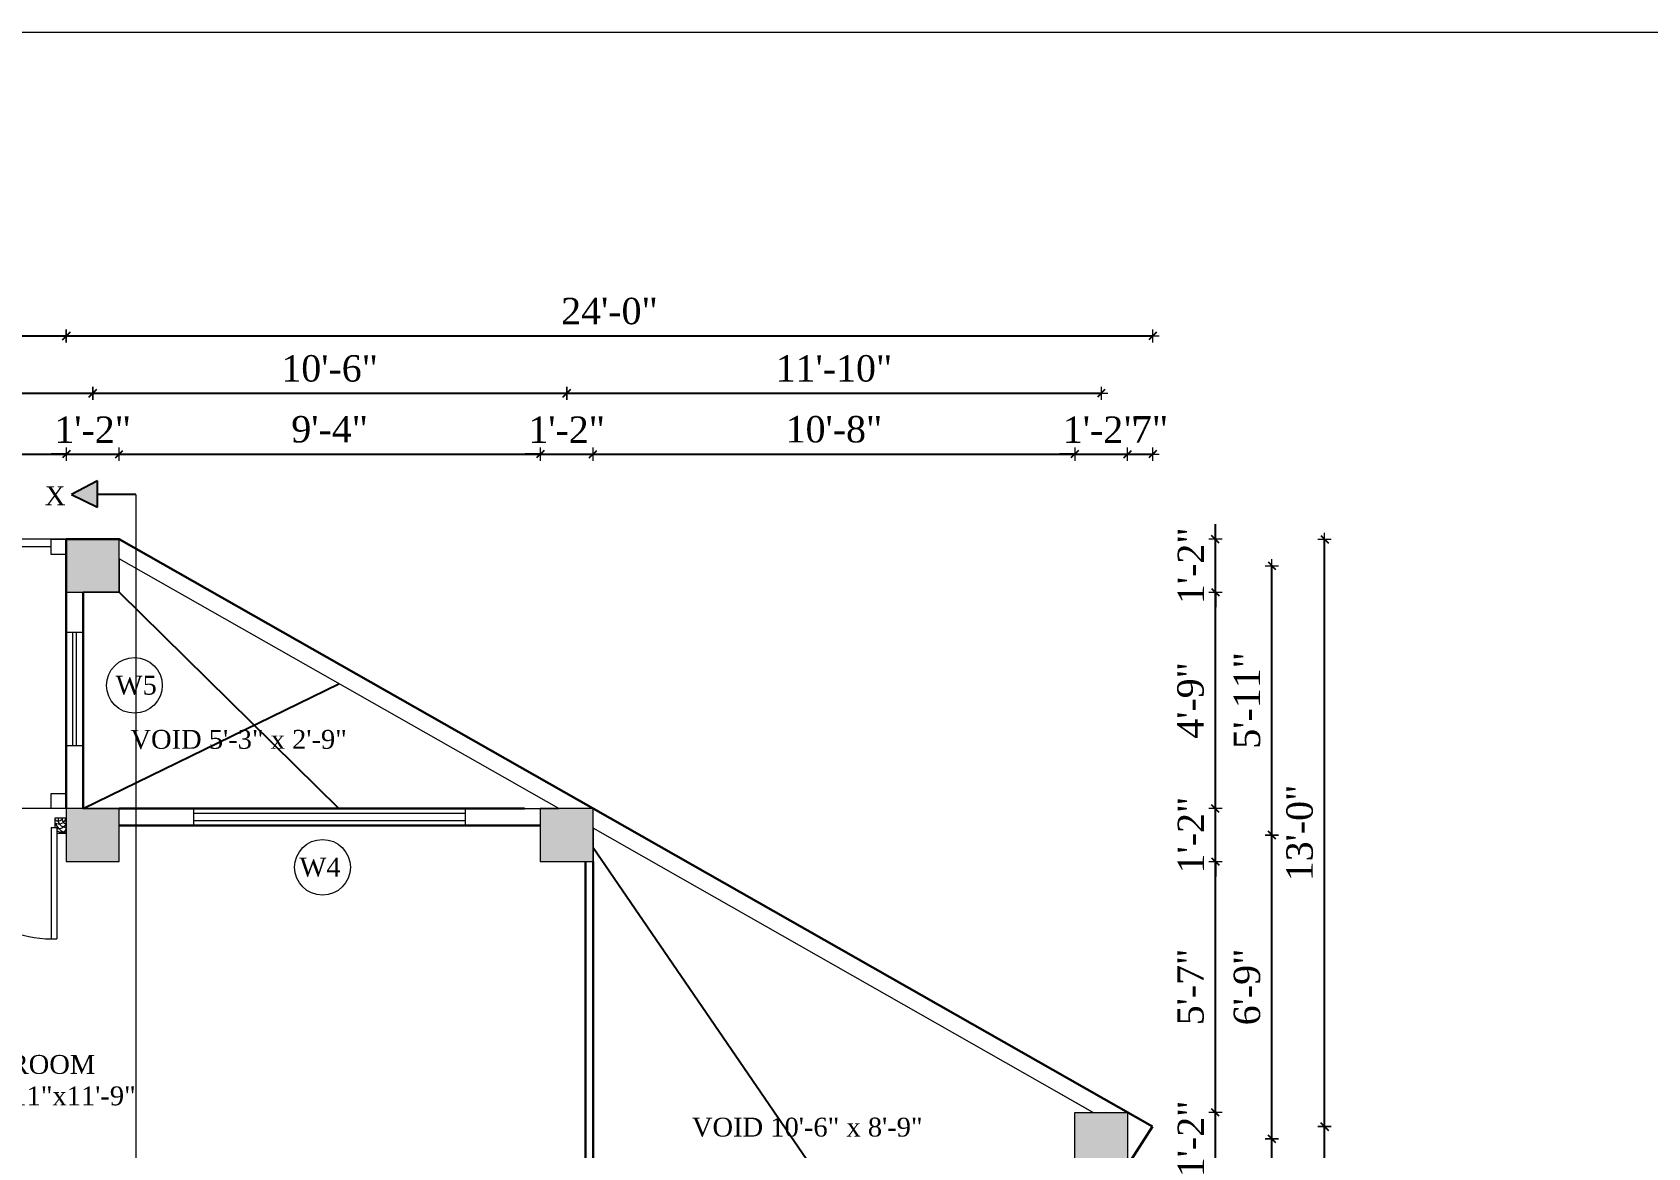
# Model space of a CAD drawing. Header units: inches. Extents: x 151827 to 158466, y -33102 to -26532.
# Drawn here: x 156928.7 to 157356.7, y -31242.7 to -30947.1 of the extents above; entities that cross this region are included whole.
import ezdxf

# ---------------------------------------------------------------- set-up
doc = ezdxf.new("R2010")
doc.units = ezdxf.units.IN
doc.header["$LTSCALE"] = 5
doc.header["$MEASUREMENT"] = 0
for name, color, linetype, lineweight in [('A-WALL', 7, 'Continuous', 9), ('Dimension', 7, 'Continuous', 18), ('DOOR', 62, 'Continuous', 0), ('Dw', 2, 'Continuous', 18), ('ele1', 21, 'Continuous', 20)]:
    doc.layers.add(name, color=color, linetype=linetype, lineweight=lineweight)
doc.layers.add('dim line', color=7, linetype='Continuous', lineweight=15, true_color=0xfab2b2)
doc.layers.add('TEXT', color=6, linetype='Continuous')
doc.layers.add('WALL', color=7, linetype='Continuous')
doc.styles.add('ordinary', font='times.ttf')
doc.dimstyles.new('Copy of 96', dxfattribs={"dimtxt": 7, "dimasz": 4, "dimexe": 0.5, "dimexo": 0.5, "dimgap": 3, "dimtad": 1, "dimdec": 1, "dimzin": 11, "dimdsep": 46, "dimlunit": 4, "dimtxsty": 'ordinary', "dimblk": 'OBLIQUE', "dimcen": 0.09, "dimse1": 1, "dimse2": 1, "dimclrt": 6, "dimazin": 0, "dimtfac": 1, "dimtdec": 1, "dimtix": 1, "dimtmove": 2, "dimatfit": 3, "dimldrblk": 'leader', "dimfxl": 0.5, "dimfxlon": 1, "dimtolj": 1, "dimtzin": 0, "dimarcsym": 0})

# ---------------------------------------------------------------- blocks, each defined once
blk = doc.blocks.new('oblique')
at = {"color": 0, "lineweight": -2}
blk.add_line((0.25, 0.25), (-0.25, -0.25), dxfattribs=at)
at = {"layer": 'dim line', "lineweight": 9}
for p, q in [((-0.4375, 0), (0.4375, 0)), ((0, 0.4375), (0, -0.4375))]:
    blk.add_line(p, q, dxfattribs=at)
blk = doc.blocks.new('*D481')
at = {"layer": 'A-WALL', "color": 0, "lineweight": -2, "ltscale": 5, "transparency": 16777216}
for p, q in [((157242.15, -31233.39), (157242.15, -31229.39)), ((157242.15, -31247.39), (157242.15, -31233.39)), ((157242.15, -31247.39), (157242.15, -31251.39))]:
    blk.add_line(p, q, dxfattribs=at)
at = {"layer": 'Defpoints', "color": 0, "ltscale": 5, "transparency": 16777216}
for p in [(157218.89, -31233.39), (157242.15, -31233.39), (157218.89, -31247.39)]:
    blk.add_point(p, dxfattribs=at)
at = {"layer": 'A-WALL', "color": 0, "lineweight": -2, "ltscale": 5, "transparency": 16777216, "xscale": 4, "yscale": 4, "zscale": 4}
for p, rotation in [((157242.15, -31233.39), 270), ((157242.15, -31247.39), 90)]:
    blk.add_blockref('oblique', p, dxfattribs=dict(at, rotation=rotation))
at = {"layer": 'A-WALL', "color": 6, "ltscale": 5, "transparency": 16777216, "insert": (157235.65, -31240.39), "char_height": 7, "attachment_point": 5, "rotation": 90, "style": 'ordinary'}
blk.add_mtext('\\A1;1\'-2"', dxfattribs=at)
blk = doc.blocks.new('_OBLIQUE')
at = {"color": 0, "linetype": 'ByBlock'}
blk.add_line((-0.5, -0.5), (0.5, 0.5), dxfattribs=at)
blk = doc.blocks.new('leader')
at = {"layer": 'Dimension'}
for p, q in [((0, -4.33), (0, 4.33)), ((-4.42, 0), (4.42, 0))]:
    blk.add_line(p, q, dxfattribs=at)
blk = doc.blocks.new('*D482')
at = {"layer": 'A-WALL', "color": 0, "lineweight": -2, "ltscale": 5, "transparency": 16777216}
blk.add_line((157242.15, -31233.39), (157242.15, -31166.88), dxfattribs=at)
at = {"layer": 'Defpoints', "color": 0, "ltscale": 5, "transparency": 16777216}
for p in [(157077.28, -31166.88), (157242.15, -31166.88), (157218.89, -31233.39)]:
    blk.add_point(p, dxfattribs=at)
at = {"layer": 'A-WALL', "color": 0, "lineweight": -2, "ltscale": 5, "transparency": 16777216, "xscale": 4, "yscale": 4, "zscale": 4}
for p, rotation in [((157242.15, -31166.88), 90), ((157242.15, -31233.39), 270)]:
    blk.add_blockref('oblique', p, dxfattribs=dict(at, rotation=rotation))
at = {"layer": 'A-WALL', "color": 6, "ltscale": 5, "transparency": 16777216, "insert": (157235.58, -31200.13), "char_height": 7, "attachment_point": 5, "rotation": 90, "style": 'ordinary'}
blk.add_mtext('\\A1;5\'-7"', dxfattribs=at)
blk = doc.blocks.new('*D483')
at = {"layer": 'A-WALL', "color": 0, "lineweight": -2, "ltscale": 5, "transparency": 16777216}
for p, q in [((157242.15, -31152.88), (157242.15, -31148.88)), ((157242.15, -31166.88), (157242.15, -31152.88)), ((157242.15, -31166.88), (157242.15, -31170.88))]:
    blk.add_line(p, q, dxfattribs=at)
at = {"layer": 'Defpoints', "color": 0, "ltscale": 5, "transparency": 16777216}
for p in [(157077.28, -31152.88), (157242.15, -31152.88), (157077.28, -31166.88)]:
    blk.add_point(p, dxfattribs=at)
at = {"layer": 'A-WALL', "color": 0, "lineweight": -2, "ltscale": 5, "transparency": 16777216, "xscale": 4, "yscale": 4, "zscale": 4}
for p, rotation in [((157242.15, -31152.88), 270), ((157242.15, -31166.88), 90)]:
    blk.add_blockref('oblique', p, dxfattribs=dict(at, rotation=rotation))
at = {"layer": 'A-WALL', "color": 6, "ltscale": 5, "transparency": 16777216, "insert": (157235.65, -31159.88), "char_height": 7, "attachment_point": 5, "rotation": 90, "style": 'ordinary'}
blk.add_mtext('\\A1;1\'-2"', dxfattribs=at)
blk = doc.blocks.new('*D484')
at = {"layer": 'A-WALL', "color": 0, "lineweight": -2, "ltscale": 5, "transparency": 16777216}
blk.add_line((157242.15, -31152.88), (157242.15, -31095.5), dxfattribs=at)
at = {"layer": 'Defpoints', "color": 0, "ltscale": 5, "transparency": 16777216}
for p in [(156951.71, -31095.5), (157242.15, -31095.5), (157077.28, -31152.88)]:
    blk.add_point(p, dxfattribs=at)
at = {"layer": 'A-WALL', "color": 0, "lineweight": -2, "ltscale": 5, "transparency": 16777216, "xscale": 4, "yscale": 4, "zscale": 4}
for p, rotation in [((157242.15, -31095.5), 90), ((157242.15, -31152.88), 270)]:
    blk.add_blockref('oblique', p, dxfattribs=dict(at, rotation=rotation))
at = {"layer": 'A-WALL', "color": 6, "ltscale": 5, "transparency": 16777216, "insert": (157235.58, -31124.19), "char_height": 7, "attachment_point": 5, "rotation": 90, "style": 'ordinary'}
blk.add_mtext('\\A1;4\'-9"', dxfattribs=at)
blk = doc.blocks.new('*D485')
at = {"layer": 'A-WALL', "color": 0, "lineweight": -2, "ltscale": 5, "transparency": 16777216}
for p, q in [((157242.15, -31081.5), (157242.15, -31077.5)), ((157242.15, -31095.5), (157242.15, -31081.5)), ((157242.15, -31095.5), (157242.15, -31099.5))]:
    blk.add_line(p, q, dxfattribs=at)
at = {"layer": 'Defpoints', "color": 0, "ltscale": 5, "transparency": 16777216}
for p in [(156951.71, -31081.5), (157242.15, -31081.5), (156951.71, -31095.5)]:
    blk.add_point(p, dxfattribs=at)
at = {"layer": 'A-WALL', "color": 0, "lineweight": -2, "ltscale": 5, "transparency": 16777216, "xscale": 4, "yscale": 4, "zscale": 4}
for p, rotation in [((157242.15, -31081.5), 270), ((157242.15, -31095.5), 90)]:
    blk.add_blockref('oblique', p, dxfattribs=dict(at, rotation=rotation))
at = {"layer": 'A-WALL', "color": 6, "ltscale": 5, "transparency": 16777216, "insert": (157235.65, -31088.5), "char_height": 7, "attachment_point": 5, "rotation": 90, "style": 'ordinary'}
blk.add_mtext('\\A1;1\'-2"', dxfattribs=at)
blk = doc.blocks.new('*D486')
at = {"layer": 'A-WALL', "color": 0, "lineweight": -2, "ltscale": 5, "transparency": 16777216}
blk.add_line((157257.11, -31300.16), (157257.11, -31240.39), dxfattribs=at)
at = {"layer": 'Defpoints', "color": 0, "ltscale": 5, "transparency": 16777216}
for p in [(157211.89, -31240.39), (157257.11, -31240.39), (157173.29, -31300.16)]:
    blk.add_point(p, dxfattribs=at)
at = {"layer": 'A-WALL', "color": 0, "lineweight": -2, "ltscale": 5, "transparency": 16777216, "xscale": 4, "yscale": 4, "zscale": 4}
for p, rotation in [((157257.11, -31240.39), 90), ((157257.11, -31300.16), 270)]:
    blk.add_blockref('oblique', p, dxfattribs=dict(at, rotation=rotation))
at = {"layer": 'A-WALL', "color": 6, "ltscale": 5, "transparency": 16777216, "insert": (157250.55, -31270.27), "char_height": 7, "attachment_point": 5, "rotation": 90, "style": 'ordinary'}
blk.add_mtext('\\A1;5\'-0"', dxfattribs=at)
blk = doc.blocks.new('*D487')
at = {"layer": 'A-WALL', "color": 0, "lineweight": -2, "ltscale": 5, "transparency": 16777216}
blk.add_line((157257.11, -31240.39), (157257.11, -31159.88), dxfattribs=at)
at = {"layer": 'Defpoints', "color": 0, "ltscale": 5, "transparency": 16777216}
for p in [(157070.28, -31159.88), (157257.11, -31159.88), (157211.89, -31240.39)]:
    blk.add_point(p, dxfattribs=at)
at = {"layer": 'A-WALL', "color": 0, "lineweight": -2, "ltscale": 5, "transparency": 16777216, "xscale": 4, "yscale": 4, "zscale": 4}
for p, rotation in [((157257.11, -31159.88), 90), ((157257.11, -31240.39), 270)]:
    blk.add_blockref('oblique', p, dxfattribs=dict(at, rotation=rotation))
at = {"layer": 'A-WALL', "color": 6, "ltscale": 5, "transparency": 16777216, "insert": (157250.54, -31200.13), "char_height": 7, "attachment_point": 5, "rotation": 90, "style": 'ordinary'}
blk.add_mtext('\\A1;6\'-9"', dxfattribs=at)
blk = doc.blocks.new('*D488')
at = {"layer": 'A-WALL', "color": 0, "lineweight": -2, "ltscale": 5, "transparency": 16777216}
blk.add_line((157257.11, -31159.88), (157257.11, -31088.5), dxfattribs=at)
at = {"layer": 'Defpoints', "color": 0, "ltscale": 5, "transparency": 16777216}
for p in [(156944.71, -31088.5), (157257.11, -31088.5), (157070.28, -31159.88)]:
    blk.add_point(p, dxfattribs=at)
at = {"layer": 'A-WALL', "color": 0, "lineweight": -2, "ltscale": 5, "transparency": 16777216, "xscale": 4, "yscale": 4, "zscale": 4}
for p, rotation in [((157257.11, -31088.5), 90), ((157257.11, -31159.88), 270)]:
    blk.add_blockref('oblique', p, dxfattribs=dict(at, rotation=rotation))
at = {"layer": 'A-WALL', "color": 6, "ltscale": 5, "transparency": 16777216, "insert": (157250.55, -31124.19), "char_height": 7, "attachment_point": 5, "rotation": 90, "style": 'ordinary'}
blk.add_mtext('\\A1;5\'-11"', dxfattribs=at)
blk = doc.blocks.new('*D490')
at = {"layer": 'A-WALL', "color": 0, "lineweight": -2, "ltscale": 5, "transparency": 16777216}
blk.add_line((156830.82, -31058.94), (156937.71, -31058.94), dxfattribs=at)
at = {"layer": 'Defpoints', "color": 0, "ltscale": 5, "transparency": 16777216}
for p in [(156937.71, -31058.94), (156937.71, -31081.5), (156830.82, -31152.88)]:
    blk.add_point(p, dxfattribs=at)
at = {"layer": 'A-WALL', "color": 0, "lineweight": -2, "ltscale": 5, "transparency": 16777216, "xscale": 4, "yscale": 4, "zscale": 4, "rotation": 180}
blk.add_blockref('oblique', (156830.82, -31058.94), dxfattribs=at)
at = {"layer": 'A-WALL', "color": 0, "lineweight": -2, "ltscale": 5, "transparency": 16777216, "xscale": 4, "yscale": 4, "zscale": 4}
blk.add_blockref('oblique', (156937.71, -31058.94), dxfattribs=at)
at = {"layer": 'A-WALL', "color": 6, "ltscale": 5, "transparency": 16777216, "insert": (156884.27, -31052.38), "char_height": 7, "attachment_point": 5, "style": 'ordinary'}
blk.add_mtext('\\A1;8\'-11"', dxfattribs=at)
blk = doc.blocks.new('*D491')
at = {"layer": 'A-WALL', "color": 0, "lineweight": -2, "ltscale": 5, "transparency": 16777216}
for p, q in [((156937.71, -31058.94), (156933.71, -31058.94)), ((156937.71, -31058.94), (156951.71, -31058.94)), ((156951.71, -31058.94), (156955.71, -31058.94))]:
    blk.add_line(p, q, dxfattribs=at)
at = {"layer": 'Defpoints', "color": 0, "ltscale": 5, "transparency": 16777216}
for p in [(156951.71, -31058.94), (156937.71, -31081.5), (156951.71, -31081.5)]:
    blk.add_point(p, dxfattribs=at)
at = {"layer": 'A-WALL', "color": 0, "lineweight": -2, "ltscale": 5, "transparency": 16777216, "xscale": 4, "yscale": 4, "zscale": 4}
blk.add_blockref('oblique', (156937.71, -31058.94), dxfattribs=at)
at = {"layer": 'A-WALL', "color": 0, "lineweight": -2, "ltscale": 5, "transparency": 16777216, "xscale": 4, "yscale": 4, "zscale": 4, "rotation": 180}
blk.add_blockref('oblique', (156951.71, -31058.94), dxfattribs=at)
at = {"layer": 'A-WALL', "color": 6, "ltscale": 5, "transparency": 16777216, "insert": (156944.71, -31052.44), "char_height": 7, "attachment_point": 5, "style": 'ordinary'}
blk.add_mtext('\\A1;1\'-2"', dxfattribs=at)
blk = doc.blocks.new('*D492')
at = {"layer": 'A-WALL', "color": 0, "lineweight": -2, "ltscale": 5, "transparency": 16777216}
blk.add_line((156951.71, -31058.94), (157063.28, -31058.94), dxfattribs=at)
at = {"layer": 'Defpoints', "color": 0, "ltscale": 5, "transparency": 16777216}
for p in [(157063.28, -31058.94), (156951.71, -31081.5), (157063.28, -31152.88)]:
    blk.add_point(p, dxfattribs=at)
at = {"layer": 'A-WALL', "color": 0, "lineweight": -2, "ltscale": 5, "transparency": 16777216, "xscale": 4, "yscale": 4, "zscale": 4, "rotation": 180}
blk.add_blockref('oblique', (156951.71, -31058.94), dxfattribs=at)
at = {"layer": 'A-WALL', "color": 0, "lineweight": -2, "ltscale": 5, "transparency": 16777216, "xscale": 4, "yscale": 4, "zscale": 4}
blk.add_blockref('oblique', (157063.28, -31058.94), dxfattribs=at)
at = {"layer": 'A-WALL', "color": 6, "ltscale": 5, "transparency": 16777216, "insert": (157007.49, -31052.37), "char_height": 7, "attachment_point": 5, "style": 'ordinary'}
blk.add_mtext('\\A1;9\'-4"', dxfattribs=at)
blk = doc.blocks.new('*D493')
at = {"layer": 'A-WALL', "color": 0, "lineweight": -2, "ltscale": 5, "transparency": 16777216}
for p, q in [((157063.28, -31058.94), (157059.28, -31058.94)), ((157063.28, -31058.94), (157077.28, -31058.94)), ((157077.28, -31058.94), (157081.28, -31058.94))]:
    blk.add_line(p, q, dxfattribs=at)
at = {"layer": 'Defpoints', "color": 0, "ltscale": 5, "transparency": 16777216}
for p in [(157077.28, -31058.94), (157063.28, -31152.88), (157077.28, -31152.88)]:
    blk.add_point(p, dxfattribs=at)
at = {"layer": 'A-WALL', "color": 0, "lineweight": -2, "ltscale": 5, "transparency": 16777216, "xscale": 4, "yscale": 4, "zscale": 4}
blk.add_blockref('oblique', (157063.28, -31058.94), dxfattribs=at)
at = {"layer": 'A-WALL', "color": 0, "lineweight": -2, "ltscale": 5, "transparency": 16777216, "xscale": 4, "yscale": 4, "zscale": 4, "rotation": 180}
blk.add_blockref('oblique', (157077.28, -31058.94), dxfattribs=at)
at = {"layer": 'A-WALL', "color": 6, "ltscale": 5, "transparency": 16777216, "insert": (157070.28, -31052.44), "char_height": 7, "attachment_point": 5, "style": 'ordinary'}
blk.add_mtext('\\A1;1\'-2"', dxfattribs=at)
blk = doc.blocks.new('*D494')
at = {"layer": 'A-WALL', "color": 0, "lineweight": -2, "ltscale": 5, "transparency": 16777216}
blk.add_line((157077.28, -31058.94), (157204.89, -31058.94), dxfattribs=at)
at = {"layer": 'Defpoints', "color": 0, "ltscale": 5, "transparency": 16777216}
for p in [(157204.89, -31058.94), (157077.28, -31152.88), (157204.89, -31233.39)]:
    blk.add_point(p, dxfattribs=at)
at = {"layer": 'A-WALL', "color": 0, "lineweight": -2, "ltscale": 5, "transparency": 16777216, "xscale": 4, "yscale": 4, "zscale": 4, "rotation": 180}
blk.add_blockref('oblique', (157077.28, -31058.94), dxfattribs=at)
at = {"layer": 'A-WALL', "color": 0, "lineweight": -2, "ltscale": 5, "transparency": 16777216, "xscale": 4, "yscale": 4, "zscale": 4}
blk.add_blockref('oblique', (157204.89, -31058.94), dxfattribs=at)
at = {"layer": 'A-WALL', "color": 6, "ltscale": 5, "transparency": 16777216, "insert": (157141.09, -31052.38), "char_height": 7, "attachment_point": 5, "style": 'ordinary'}
blk.add_mtext('\\A1;10\'-8"', dxfattribs=at)
blk = doc.blocks.new('*D495')
at = {"layer": 'A-WALL', "color": 0, "lineweight": -2, "ltscale": 5, "transparency": 16777216}
for p, q in [((157204.89, -31058.94), (157200.89, -31058.94)), ((157204.89, -31058.94), (157218.89, -31058.94)), ((157218.89, -31058.94), (157222.89, -31058.94))]:
    blk.add_line(p, q, dxfattribs=at)
at = {"layer": 'Defpoints', "color": 0, "ltscale": 5, "transparency": 16777216}
for p in [(157218.89, -31058.94), (157204.89, -31233.39), (157218.89, -31233.39)]:
    blk.add_point(p, dxfattribs=at)
at = {"layer": 'A-WALL', "color": 0, "lineweight": -2, "ltscale": 5, "transparency": 16777216, "xscale": 4, "yscale": 4, "zscale": 4}
blk.add_blockref('oblique', (157204.89, -31058.94), dxfattribs=at)
at = {"layer": 'A-WALL', "color": 0, "lineweight": -2, "ltscale": 5, "transparency": 16777216, "xscale": 4, "yscale": 4, "zscale": 4, "rotation": 180}
blk.add_blockref('oblique', (157218.89, -31058.94), dxfattribs=at)
at = {"layer": 'A-WALL', "color": 6, "ltscale": 5, "transparency": 16777216, "insert": (157211.89, -31052.44), "char_height": 7, "attachment_point": 5, "style": 'ordinary'}
blk.add_mtext('\\A1;1\'-2"', dxfattribs=at)
blk = doc.blocks.new('*D496')
at = {"layer": 'A-WALL', "color": 0, "lineweight": -2, "ltscale": 5, "transparency": 16777216}
blk.add_line((157218.89, -31058.94), (157225.52, -31058.94), dxfattribs=at)
at = {"layer": 'Defpoints', "color": 0, "ltscale": 5, "transparency": 16777216}
for p in [(157225.52, -31058.94), (157218.89, -31233.39), (157225.52, -31237.15)]:
    blk.add_point(p, dxfattribs=at)
at = {"layer": 'A-WALL', "color": 0, "lineweight": -2, "ltscale": 5, "transparency": 16777216, "xscale": 4, "yscale": 4, "zscale": 4, "rotation": 180}
blk.add_blockref('oblique', (157218.89, -31058.94), dxfattribs=at)
at = {"layer": 'A-WALL', "color": 0, "lineweight": -2, "ltscale": 5, "transparency": 16777216, "xscale": 4, "yscale": 4, "zscale": 4}
blk.add_blockref('oblique', (157225.52, -31058.94), dxfattribs=at)
at = {"layer": 'A-WALL', "color": 6, "ltscale": 5, "transparency": 16777216, "insert": (157224.85, -31052.36), "char_height": 7, "attachment_point": 5, "style": 'ordinary'}
blk.add_mtext('\\A1;7"', dxfattribs=at)
blk = doc.blocks.new('*D497')
at = {"layer": 'A-WALL', "color": 0, "lineweight": -2, "ltscale": 5, "transparency": 16777216}
blk.add_line((156823.82, -31042.81), (156944.71, -31042.81), dxfattribs=at)
at = {"layer": 'Defpoints', "color": 0, "ltscale": 5, "transparency": 16777216}
for p in [(156944.71, -31042.81), (156823.82, -31159.88), (156944.71, -31159.88)]:
    blk.add_point(p, dxfattribs=at)
at = {"layer": 'A-WALL', "color": 0, "lineweight": -2, "ltscale": 5, "transparency": 16777216, "xscale": 4, "yscale": 4, "zscale": 4, "rotation": 180}
blk.add_blockref('oblique', (156823.82, -31042.81), dxfattribs=at)
at = {"layer": 'A-WALL', "color": 0, "lineweight": -2, "ltscale": 5, "transparency": 16777216, "xscale": 4, "yscale": 4, "zscale": 4}
blk.add_blockref('oblique', (156944.71, -31042.81), dxfattribs=at)
at = {"layer": 'A-WALL', "color": 6, "ltscale": 5, "transparency": 16777216, "insert": (156884.27, -31036.25), "char_height": 7, "attachment_point": 5, "style": 'ordinary'}
blk.add_mtext('\\A1;10\'-1"', dxfattribs=at)
blk = doc.blocks.new('*D498')
at = {"layer": 'A-WALL', "color": 0, "lineweight": -2, "ltscale": 5, "transparency": 16777216}
blk.add_line((156944.71, -31042.81), (157070.28, -31042.81), dxfattribs=at)
at = {"layer": 'Defpoints', "color": 0, "ltscale": 5, "transparency": 16777216}
for p in [(157070.28, -31042.81), (156944.71, -31159.88), (157070.28, -31159.88)]:
    blk.add_point(p, dxfattribs=at)
at = {"layer": 'A-WALL', "color": 0, "lineweight": -2, "ltscale": 5, "transparency": 16777216, "xscale": 4, "yscale": 4, "zscale": 4, "rotation": 180}
blk.add_blockref('oblique', (156944.71, -31042.81), dxfattribs=at)
at = {"layer": 'A-WALL', "color": 0, "lineweight": -2, "ltscale": 5, "transparency": 16777216, "xscale": 4, "yscale": 4, "zscale": 4}
blk.add_blockref('oblique', (157070.28, -31042.81), dxfattribs=at)
at = {"layer": 'A-WALL', "color": 6, "ltscale": 5, "transparency": 16777216, "insert": (157007.49, -31036.25), "char_height": 7, "attachment_point": 5, "style": 'ordinary'}
blk.add_mtext('\\A1;10\'-6"', dxfattribs=at)
blk = doc.blocks.new('*D499')
at = {"layer": 'A-WALL', "color": 0, "lineweight": -2, "ltscale": 5, "transparency": 16777216}
blk.add_line((157070.28, -31042.81), (157211.89, -31042.81), dxfattribs=at)
at = {"layer": 'Defpoints', "color": 0, "ltscale": 5, "transparency": 16777216}
for p in [(157211.89, -31042.81), (157070.28, -31159.88), (157211.89, -31240.39)]:
    blk.add_point(p, dxfattribs=at)
at = {"layer": 'A-WALL', "color": 0, "lineweight": -2, "ltscale": 5, "transparency": 16777216, "xscale": 4, "yscale": 4, "zscale": 4, "rotation": 180}
blk.add_blockref('oblique', (157070.28, -31042.81), dxfattribs=at)
at = {"layer": 'A-WALL', "color": 0, "lineweight": -2, "ltscale": 5, "transparency": 16777216, "xscale": 4, "yscale": 4, "zscale": 4}
blk.add_blockref('oblique', (157211.89, -31042.81), dxfattribs=at)
at = {"layer": 'A-WALL', "color": 6, "ltscale": 5, "transparency": 16777216, "insert": (157141.09, -31036.25), "char_height": 7, "attachment_point": 5, "style": 'ordinary'}
blk.add_mtext('\\A1;11\'-10"', dxfattribs=at)
blk = doc.blocks.new('*D500')
at = {"layer": 'A-WALL', "color": 0, "lineweight": -2, "ltscale": 5, "transparency": 16777216}
blk.add_line((156816.82, -31027.61), (156937.71, -31027.61), dxfattribs=at)
at = {"layer": 'Defpoints', "color": 0, "ltscale": 5, "transparency": 16777216}
for p in [(156937.71, -31027.61), (156937.71, -31081.5), (156816.82, -31152.88)]:
    blk.add_point(p, dxfattribs=at)
at = {"layer": 'A-WALL', "color": 0, "lineweight": -2, "ltscale": 5, "transparency": 16777216, "xscale": 4, "yscale": 4, "zscale": 4, "rotation": 180}
blk.add_blockref('oblique', (156816.82, -31027.61), dxfattribs=at)
at = {"layer": 'A-WALL', "color": 0, "lineweight": -2, "ltscale": 5, "transparency": 16777216, "xscale": 4, "yscale": 4, "zscale": 4}
blk.add_blockref('oblique', (156937.71, -31027.61), dxfattribs=at)
at = {"layer": 'A-WALL', "color": 6, "ltscale": 5, "transparency": 16777216, "insert": (156877.27, -31021.05), "char_height": 7, "attachment_point": 5, "style": 'ordinary'}
blk.add_mtext('\\A1;10\'-1"', dxfattribs=at)
blk = doc.blocks.new('*D501')
at = {"layer": 'A-WALL', "color": 0, "lineweight": -2, "ltscale": 5, "transparency": 16777216}
blk.add_line((156937.71, -31027.61), (157225.52, -31027.61), dxfattribs=at)
at = {"layer": 'Defpoints', "color": 0, "ltscale": 5, "transparency": 16777216}
for p in [(157225.52, -31027.61), (156937.71, -31081.5), (157225.52, -31237.15)]:
    blk.add_point(p, dxfattribs=at)
at = {"layer": 'A-WALL', "color": 0, "lineweight": -2, "ltscale": 5, "transparency": 16777216, "xscale": 4, "yscale": 4, "zscale": 4, "rotation": 180}
blk.add_blockref('oblique', (156937.71, -31027.61), dxfattribs=at)
at = {"layer": 'A-WALL', "color": 0, "lineweight": -2, "ltscale": 5, "transparency": 16777216, "xscale": 4, "yscale": 4, "zscale": 4}
blk.add_blockref('oblique', (157225.52, -31027.61), dxfattribs=at)
at = {"layer": 'A-WALL', "color": 6, "ltscale": 5, "transparency": 16777216, "insert": (157081.62, -31021.05), "char_height": 7, "attachment_point": 5, "style": 'ordinary'}
blk.add_mtext('\\A1;24\'-0"', dxfattribs=at)
blk = doc.blocks.new('*D502')
at = {"layer": 'A-WALL', "color": 0, "lineweight": -2, "ltscale": 5, "transparency": 16777216}
blk.add_line((157271.07, -31346.16), (157271.07, -31237.15), dxfattribs=at)
at = {"layer": 'Defpoints', "color": 0, "ltscale": 5, "transparency": 16777216}
for p in [(157225.52, -31237.15), (157271.07, -31237.15), (157155.09, -31346.16)]:
    blk.add_point(p, dxfattribs=at)
at = {"layer": 'A-WALL', "color": 0, "lineweight": -2, "ltscale": 5, "transparency": 16777216, "xscale": 4, "yscale": 4, "zscale": 4}
for p, rotation in [((157271.07, -31237.15), 90), ((157271.07, -31346.16), 270)]:
    blk.add_blockref('oblique', p, dxfattribs=dict(at, rotation=rotation))
at = {"layer": 'A-WALL', "color": 6, "ltscale": 5, "transparency": 16777216, "insert": (157264.49, -31291.66), "char_height": 7, "attachment_point": 5, "rotation": 90, "style": 'ordinary'}
blk.add_mtext('\\A1;9\'-1"', dxfattribs=at)
blk = doc.blocks.new('*D503')
at = {"layer": 'A-WALL', "color": 0, "lineweight": -2, "ltscale": 5, "transparency": 16777216}
blk.add_line((157271.07, -31237.15), (157271.07, -31081.5), dxfattribs=at)
at = {"layer": 'Defpoints', "color": 0, "ltscale": 5, "transparency": 16777216}
for p in [(156951.71, -31081.5), (157271.07, -31081.5), (157225.52, -31237.15)]:
    blk.add_point(p, dxfattribs=at)
at = {"layer": 'A-WALL', "color": 0, "lineweight": -2, "ltscale": 5, "transparency": 16777216, "xscale": 4, "yscale": 4, "zscale": 4}
for p, rotation in [((157271.07, -31081.5), 90), ((157271.07, -31237.15), 270)]:
    blk.add_blockref('oblique', p, dxfattribs=dict(at, rotation=rotation))
at = {"layer": 'A-WALL', "color": 6, "ltscale": 5, "transparency": 16777216, "insert": (157264.5, -31159.32), "char_height": 7, "attachment_point": 5, "rotation": 90, "style": 'ordinary'}
blk.add_mtext('\\A1;13\'-0"', dxfattribs=at)
blk = doc.blocks.new('*D513')
at = {"layer": 'A-WALL', "color": 0, "lineweight": -2, "ltscale": 5, "transparency": 16777216}
blk.add_line((157218.89, -31372.77), (157225.52, -31372.77), dxfattribs=at)
at = {"layer": 'Defpoints', "color": 0, "ltscale": 5, "transparency": 16777216}
for p in [(157225.52, -31237.15), (157218.89, -31247.39), (157225.52, -31372.77)]:
    blk.add_point(p, dxfattribs=at)
at = {"layer": 'A-WALL', "color": 0, "lineweight": -2, "ltscale": 5, "transparency": 16777216, "xscale": 4, "yscale": 4, "zscale": 4, "rotation": 180}
blk.add_blockref('oblique', (157218.89, -31372.77), dxfattribs=at)
at = {"layer": 'A-WALL', "color": 0, "lineweight": -2, "ltscale": 5, "transparency": 16777216, "xscale": 4, "yscale": 4, "zscale": 4}
blk.add_blockref('oblique', (157225.52, -31372.77), dxfattribs=at)
at = {"layer": 'A-WALL', "color": 6, "ltscale": 5, "transparency": 16777216, "insert": (157223.94, -31366.16), "char_height": 7, "attachment_point": 5, "style": 'ordinary'}
blk.add_mtext('\\A1;7"', dxfattribs=at)
blk = doc.blocks.new('*D517')
at = {"layer": 'A-WALL', "color": 0, "lineweight": -2, "ltscale": 5, "transparency": 16777216}
blk.add_line((157173.29, -31386.01), (157211.89, -31386.01), dxfattribs=at)
at = {"layer": 'Defpoints', "color": 0, "ltscale": 5, "transparency": 16777216}
for p in [(157211.89, -31240.39), (157173.29, -31300.16), (157211.89, -31386.01)]:
    blk.add_point(p, dxfattribs=at)
at = {"layer": 'A-WALL', "color": 0, "lineweight": -2, "ltscale": 5, "transparency": 16777216, "xscale": 4, "yscale": 4, "zscale": 4, "rotation": 180}
blk.add_blockref('oblique', (157173.29, -31386.01), dxfattribs=at)
at = {"layer": 'A-WALL', "color": 0, "lineweight": -2, "ltscale": 5, "transparency": 16777216, "xscale": 4, "yscale": 4, "zscale": 4}
blk.add_blockref('oblique', (157211.89, -31386.01), dxfattribs=at)
at = {"layer": 'A-WALL', "color": 6, "ltscale": 5, "transparency": 16777216, "insert": (157192.59, -31379.45), "char_height": 7, "attachment_point": 5, "style": 'ordinary'}
blk.add_mtext('\\A1;3\'-3"', dxfattribs=at)
blk = doc.blocks.new('*D519')
at = {"layer": 'A-WALL', "color": 0, "lineweight": -2, "ltscale": 5, "transparency": 16777216}
blk.add_line((157179.96, -31399.07), (157225.52, -31399.07), dxfattribs=at)
at = {"layer": 'Defpoints', "color": 0, "ltscale": 5, "transparency": 16777216}
for p in [(157225.52, -31237.15), (157179.96, -31307.16), (157225.52, -31399.07)]:
    blk.add_point(p, dxfattribs=at)
at = {"layer": 'A-WALL', "color": 0, "lineweight": -2, "ltscale": 5, "transparency": 16777216, "xscale": 4, "yscale": 4, "zscale": 4, "rotation": 180}
blk.add_blockref('oblique', (157179.96, -31399.07), dxfattribs=at)
at = {"layer": 'A-WALL', "color": 0, "lineweight": -2, "ltscale": 5, "transparency": 16777216, "xscale": 4, "yscale": 4, "zscale": 4}
blk.add_blockref('oblique', (157225.52, -31399.07), dxfattribs=at)
at = {"layer": 'A-WALL', "color": 6, "ltscale": 5, "transparency": 16777216, "insert": (157202.74, -31392.51), "char_height": 7, "attachment_point": 5, "style": 'ordinary'}
blk.add_mtext('\\A1;3\'-10"', dxfattribs=at)
blk = doc.blocks.new('*D523')
at = {"layer": 'A-WALL', "color": 0, "lineweight": -2, "ltscale": 5, "transparency": 16777216}
blk.add_line((156789.42, -31159.06), (156791.18, -31084.86), dxfattribs=at)
at = {"layer": 'Defpoints', "color": 0, "ltscale": 5, "transparency": 16777216}
for p in [(156791.18, -31084.86), (156944.71, -31088.5), (156823.82, -31159.88)]:
    blk.add_point(p, dxfattribs=at)
at = {"layer": 'A-WALL', "color": 0, "lineweight": -2, "ltscale": 5, "transparency": 16777216, "xscale": 4, "yscale": 4, "zscale": 4}
for p, rotation in [((156791.18, -31084.86), 88.64238169298181), ((156789.42, -31159.06), 268.6423816929818)]:
    blk.add_blockref('oblique', p, dxfattribs=dict(at, rotation=rotation))
at = {"layer": 'A-WALL', "color": 6, "ltscale": 5, "transparency": 16777216, "insert": (156783.74, -31121.8), "char_height": 7, "attachment_point": 5, "rotation": 88.6424, "style": 'ordinary'}
blk.add_mtext('\\A1;6\'-2"', dxfattribs=at)
blk = doc.blocks.new('A$C27B36B59')
at = {"layer": 'DOOR'}
for p, q in [((0, 4), (0, 0)), ((2.5, 4), (0, 4)), ((0, 0), (3, 0)), ((2.5, 2.5), (2.5, 4)), ((3, 2.5), (2.5, 2.5)), ((3, 0), (3, 2.5))]:
    blk.add_line(p, q, dxfattribs=at)
for centre, radius, start, end in [((-1.4, -0.54), 4.75, 22.1411, 72.838), ((1.34, 2.09), 1.64, 45.138, 144.8948), ((2.21, 0.3), 2.49, 83.3149, 152.658), ((0.13, 0.37), 2.05, 349.4875, 93.6805), ((1.96, -0.47), 2.01, 58.7447, 166.495), ((-0.06, 0.32), 1.13, 343.542, 86.947), ((2.08, -0.4), 1.17, 38.2816, 160.1519)]:
    blk.add_arc(centre, radius, start, end, dxfattribs=at)
blk = doc.blocks.new('D2')
at = {"layer": 'DOOR'}
for p, q in [((74473.95, 24047.59), (74473.95, 24018.09)), ((74473.95, 24047.59), (74475.45, 24047.59)), ((74475.45, 24047.59), (74475.45, 24018.13))]:
    blk.add_line(p, q, dxfattribs=at)
blk.add_arc((74473.95, 24047.59), 29.5, 180, 272.9146, dxfattribs=at)
at = {"layer": 'DOOR', "xscale": -1, "rotation": 180}
blk.add_blockref('A$C27B36B59', (74441.95, 24050.09), dxfattribs=at)
at = {"layer": 'DOOR', "rotation": 180}
blk.add_blockref('A$C27B36B59', (74477.95, 24050.09), dxfattribs=at)

msp = doc.modelspace()

# ---------------------------------------------------------------- hatches: boundary and pattern name
at = {"ltscale": 5}
msp.add_hatch(color=256, dxfattribs=at).paths.add_polyline_path([(156946, -31073.02), (156946, -31066.01), (156939.11, -31069.59)])
at = {"layer": 'WALL', "linetype": 'ByBlock', "ltscale": 5, "true_color": 0xf8991e}
h = msp.add_hatch(color=30, dxfattribs=at)
h.dxf.hatch_style = 1
h.paths.add_polyline_path([(156937.71, -31095.5), (156951.71, -31095.5), (156951.71, -31081.5), (156937.71, -31081.5)])
h = msp.add_hatch(color=30, dxfattribs=at)
h.dxf.hatch_style = 1
h.paths.add_polyline_path([(156937.71, -31166.88), (156951.71, -31166.88), (156951.71, -31152.88), (156937.71, -31152.88)])
h = msp.add_hatch(color=30, dxfattribs=at)
h.dxf.hatch_style = 1
h.paths.add_polyline_path([(157077.28, -31166.88), (157077.28, -31152.88), (157063.28, -31152.88), (157063.28, -31166.88)])
h = msp.add_hatch(color=30, dxfattribs=at)
h.dxf.hatch_style = 1
h.paths.add_polyline_path([(157204.89, -31233.39), (157204.89, -31247.39), (157218.89, -31247.39), (157218.89, -31233.39)])

# ---------------------------------------------------------------- linework, layer by layer
at = {"ltscale": 5}
for p, q in [((156946, -31066.01, -72.71), (156939.11, -31069.59, -72.71)), ((156946, -31073.02, -72.71), (156946, -31066.01, -72.71)), ((156939.11, -31069.59, -72.71), (156946, -31073.02, -72.71)), ((156956.1, -31069.59, -72.71), (156946, -31069.59, -72.71))]:
    msp.add_line(p, q, dxfattribs=at)
at = {"layer": 'A-WALL', "ltscale": 5}
for p, q in [((156956.1, -31069.59, -72.71), (156956.1, -31358.16, -72.71)), ((156937.71, -31081.5, -72.71), (156818.52, -31081.5, -72.71)), ((156933.71, -31083.5, -72.71), (156822.52, -31083.5, -72.71)), ((156942.21, -31106.19, -72.71), (156937.71, -31106.19, -72.71)), ((156942.21, -31136.19, -72.71), (156937.71, -31136.19, -72.71)), ((156933.71, -31152.88, -72.71), (156816.82, -31152.88, -72.71)), ((156971.49, -31157.38, -72.71), (156971.49, -31152.88, -72.71)), ((157043.49, -31157.38, -72.71), (157043.49, -31152.88, -72.71)), ((157191.25, -31222.84, -72.71), (157209.79, -31233.39, -72.71))]:
    msp.add_line(p, q, dxfattribs=at)
at = {"layer": 'A-WALL', "lineweight": 30}
for p, q in [((156937.71, -31081.5, -72.71), (156937.71, -31152.88, -72.71)), ((156951.71, -31081.5, -72.71), (156937.71, -31081.5, -72.71)), ((156951.71, -31081.5, -72.71), (157077.28, -31152.88, -72.71)), ((156942.21, -31095.5, -72.71), (156942.21, -31152.88, -72.71)), ((156942.21, -31095.5, -72.71), (156942.21, -31152.88, -72.71)), ((156951.71, -31152.88, -72.71), (157059.07, -31152.88, -72.71)), ((157077.28, -31152.88, -72.71), (157225.52, -31237.15, -72.71)), ((157063.28, -31157.38, -72.71), (156951.71, -31157.38, -72.71)), ((157075.28, -31166.88, -72.71), (157075.28, -31293.66, -72.71)), ((157077.28, -31166.88, -72.71), (157077.28, -31293.66, -72.71)), ((157225.52, -31237.15, -72.71), (157180.29, -31307.16, -72.71))]:
    msp.add_line(p, q, dxfattribs=at)
at = {"layer": 'A-WALL', "ltscale": 5, "elevation": -72.71}
for points in [[(156933.71, -31081.5), (156937.71, -31081.5), (156937.71, -31085.5), (156933.71, -31085.5)], [(156937.71, -31095.5), (156951.71, -31095.5), (156951.71, -31081.5), (156937.71, -31081.5)], [(156951.71, -31086.67), (156951.71, -31095.5), (156942.21, -31095.5), (156942.21, -31116.88), (156942.21, -31152.88), (156951.71, -31152.88), (157068.17, -31152.88)], [(156933.71, -31148.88), (156937.71, -31148.88), (156937.71, -31152.88), (156933.71, -31152.88)], [(156937.71, -31166.88), (156951.71, -31166.88), (156951.71, -31152.88), (156937.71, -31152.88)], [(157063.28, -31166.88), (157077.28, -31166.88), (157077.28, -31152.88), (157063.28, -31152.88)], [(157204.89, -31233.39), (157218.89, -31233.39), (157218.89, -31247.39), (157204.89, -31247.39)]]:
    msp.add_lwpolyline(points, close=True, dxfattribs=at)
msp.add_lwpolyline([(157077.28, -31298.16), (157077.28, -31298.16), (157166.29, -31298.16), (157166.29, -31293.16), (157180.29, -31293.16), (157180.29, -31298.87), (157213.56, -31247.39), (157204.89, -31247.39), (157204.89, -31233.39), (157209.79, -31233.39), (157077.28, -31158.05), (157077.28, -31166.88)], dxfattribs=at)
at = {"layer": 'A-WALL', "ltscale": 5}
for centre in [(156955.76, -31120.21, -72.71), (157005.59, -31168.42, -72.71)]:
    msp.add_circle(centre, 7.38, dxfattribs=at)
at = {"layer": 'Dw', "color": 3}
for p, q in [((156939.46, -31136.19, -72.71), (156939.46, -31106.19, -72.71)), ((156940.46, -31136.19, -72.71), (156940.46, -31106.19, -72.71)), ((157043.49, -31154.13, -72.71), (156971.49, -31154.13, -72.71)), ((157043.49, -31156.13, -72.71), (156971.49, -31156.13, -72.71))]:
    msp.add_line(p, q, dxfattribs=at)
at = {"layer": 'ele1', "elevation": -72.71}
msp.add_lwpolyline([(155380.93, -30947.13), (158465.9, -30947.13), (158465.9, -33102.46), (155380.93, -33102.46)], close=True, dxfattribs=at)
msp.add_lwpolyline([(155380.93, -30947.13), (158465.9, -30947.13), (158465.9, -33102.46), (155380.93, -33102.46)], close=True, dxfattribs=at)
at = {"layer": 'WALL', "color": 30, "linetype": 'ByBlock', "ltscale": 5, "true_color": 0xf8991e}
for p, q in [((156951.71, -31095.5, -72.71), (157009.94, -31152.88, -72.71)), ((156942.21, -31152.88, -72.71), (157009.94, -31119.77, -72.71)), ((157166.29, -31293.16, -72.71), (157077.28, -31163.23, -72.71))]:
    msp.add_line(p, q, dxfattribs=at)

# ---------------------------------------------------------------- block references
at = {"layer": 'WALL', "color": 2, "linetype": 'ByBlock'}
msp.add_blockref('D2', (82459.76, -55205.47, -72.71), dxfattribs=at)

# ---------------------------------------------------------------- texts
at = {"layer": 'TEXT', "style": 'ordinary'}
for s, p in [('X', (156932.04, -31072.47, -72.71)), ('W5', (156950.79, -31122.66, -72.71)), ('VOID 5\'-3" x 2\'-9"', (156954.71, -31137.01, -72.71)), ('W4', (156999.48, -31170.87, -72.71)), ('VOID 10\'-6" x 8\'-9"', (157103.46, -31239.78, -72.71))]:
    msp.add_text(s, height=5, dxfattribs=at).set_placement(p)
at = {"layer": 'TEXT', "insert": (156934.05, -31231.57, -72.71), "char_height": 5, "attachment_point": 8, "style": 'ordinary'}
msp.add_mtext_dynamic_manual_height_columns('ROOM\\P20\'-11"x11\'-9"', width=101.5687, gutter_width=1720.72, heights=[0], dxfattribs=at)

# ---------------------------------------------------------------- dimensions: what is measured, and where the dimension line sits
at = {"layer": 'A-WALL', "ltscale": 5}
for base, p1, p2, picture, middle in [((156937.71, -31027.61, -72.71), (156816.82, -31152.88, -72.71), (156937.71, -31081.5, -72.71), '*D500', (156877.27, -31021.05, -72.71)), ((157225.52, -31027.61, -72.71), (156937.71, -31081.5, -72.71), (157225.52, -31237.15, -72.71), '*D501', (157081.62, -31021.05, -72.71)), ((156944.71, -31042.81, -72.71), (156823.82, -31159.88, -72.71), (156944.71, -31159.88, -72.71), '*D497', (156884.27, -31036.25, -72.71)), ((157070.28, -31042.81, -72.71), (156944.71, -31159.88, -72.71), (157070.28, -31159.88, -72.71), '*D498', (157007.49, -31036.25, -72.71)), ((157211.89, -31042.81, -72.71), (157070.28, -31159.88, -72.71), (157211.89, -31240.39, -72.71), '*D499', (157141.09, -31036.25, -72.71)), ((156937.71, -31058.94, -72.71), (156830.82, -31152.88, -72.71), (156937.71, -31081.5, -72.71), '*D490', (156884.27, -31052.38, -72.71)), ((156951.71, -31058.94, -72.71), (156937.71, -31081.5, -72.71), (156951.71, -31081.5, -72.71), '*D491', (156944.71, -31052.44, -72.71)), ((157063.28, -31058.94, -72.71), (156951.71, -31081.5, -72.71), (157063.28, -31152.88, -72.71), '*D492', (157007.49, -31052.37, -72.71)), ((157077.28, -31058.94, -72.71), (157063.28, -31152.88, -72.71), (157077.28, -31152.88, -72.71), '*D493', (157070.28, -31052.44, -72.71)), ((157204.89, -31058.94, -72.71), (157077.28, -31152.88, -72.71), (157204.89, -31233.39, -72.71), '*D494', (157141.09, -31052.38, -72.71)), ((157218.89, -31058.94, -72.71), (157204.89, -31233.39, -72.71), (157218.89, -31233.39, -72.71), '*D495', (157211.89, -31052.44, -72.71)), ((157225.52, -31399.07, -72.71), (157179.96, -31307.16, -72.71), (157225.52, -31237.15, -72.71), '*D519', (157202.74, -31392.51, -72.71)), ((157211.89, -31386.01, -72.71), (157173.29, -31300.16, -72.71), (157211.89, -31240.39, -72.71), '*D517', (157192.59, -31379.45, -72.71))]:
    dim = msp.add_linear_dim(base=base, p1=p1, p2=p2, dimstyle='Copy of 96', override={"dimdec": 0, "dimblk": 'oblique', "dimtdec": 0, "dimarcsym": 1}, dxfattribs=at)
    dim.commit()
    dim.dimension.update_dxf_attribs({"geometry": picture, "text_midpoint": middle})
for base, p1, picture, middle in [((157225.52, -31058.94, -72.71), (157218.89, -31233.39, -72.71), '*D496', (157224.85, -31052.36, -72.71)), ((157225.52, -31372.77, -72.71), (157218.89, -31247.39, -72.71), '*D513', (157223.94, -31366.16, -72.71))]:
    dim = msp.add_linear_dim(base=base, p1=p1, p2=(157225.52, -31237.15, -72.71), dimstyle='Copy of 96', override={"dimdec": 0, "dimblk": 'oblique', "dimtdec": 0, "dimarcsym": 1}, dxfattribs=at)
    dim.commit()
    dim.dimension.update_dxf_attribs({"geometry": picture, "text_midpoint": middle, "dimtype": 160})
for base, p1, p2, angle, picture, middle in [((157242.15, -31081.5, -72.71), (156951.71, -31095.5, -72.71), (156951.71, -31081.5, -72.71), 90, '*D485', (157235.65, -31088.5, -72.71)), ((156791.18, -31084.86, -72.71), (156823.82, -31159.88, -72.71), (156944.71, -31088.5, -72.71), 268.6424, '*D523', (156783.74, -31121.8, -72.71)), ((157271.07, -31081.5, -72.71), (157225.52, -31237.15, -72.71), (156951.71, -31081.5, -72.71), 90, '*D503', (157264.5, -31159.32, -72.71)), ((157257.11, -31088.5, -72.71), (157070.28, -31159.88, -72.71), (156944.71, -31088.5, -72.71), 90, '*D488', (157250.55, -31124.19, -72.71)), ((157242.15, -31095.5, -72.71), (157077.28, -31152.88, -72.71), (156951.71, -31095.5, -72.71), 90, '*D484', (157235.58, -31124.19, -72.71)), ((157242.15, -31152.88, -72.71), (157077.28, -31166.88, -72.71), (157077.28, -31152.88, -72.71), 90, '*D483', (157235.65, -31159.88, -72.71)), ((157257.11, -31159.88, -72.71), (157211.89, -31240.39, -72.71), (157070.28, -31159.88, -72.71), 90, '*D487', (157250.54, -31200.13, -72.71)), ((157242.15, -31166.88, -72.71), (157218.89, -31233.39, -72.71), (157077.28, -31166.88, -72.71), 90, '*D482', (157235.58, -31200.13, -72.71)), ((157242.15, -31233.39, -72.71), (157218.89, -31247.39, -72.71), (157218.89, -31233.39, -72.71), 90, '*D481', (157235.65, -31240.39, -72.71)), ((157271.07, -31237.15, -72.71), (157155.09, -31346.16, -72.71), (157225.52, -31237.15, -72.71), 90, '*D502', (157264.49, -31291.66, -72.71)), ((157257.11, -31240.39, -72.71), (157173.29, -31300.16, -72.71), (157211.89, -31240.39, -72.71), 90, '*D486', (157250.55, -31270.27, -72.71))]:
    dim = msp.add_linear_dim(base=base, p1=p1, p2=p2, angle=angle, dimstyle='Copy of 96', override={"dimdec": 0, "dimblk": 'oblique', "dimtdec": 0, "dimarcsym": 1}, dxfattribs=at)
    dim.commit()
    dim.dimension.update_dxf_attribs({"geometry": picture, "text_midpoint": middle})

doc.saveas('drawing.dxf')
